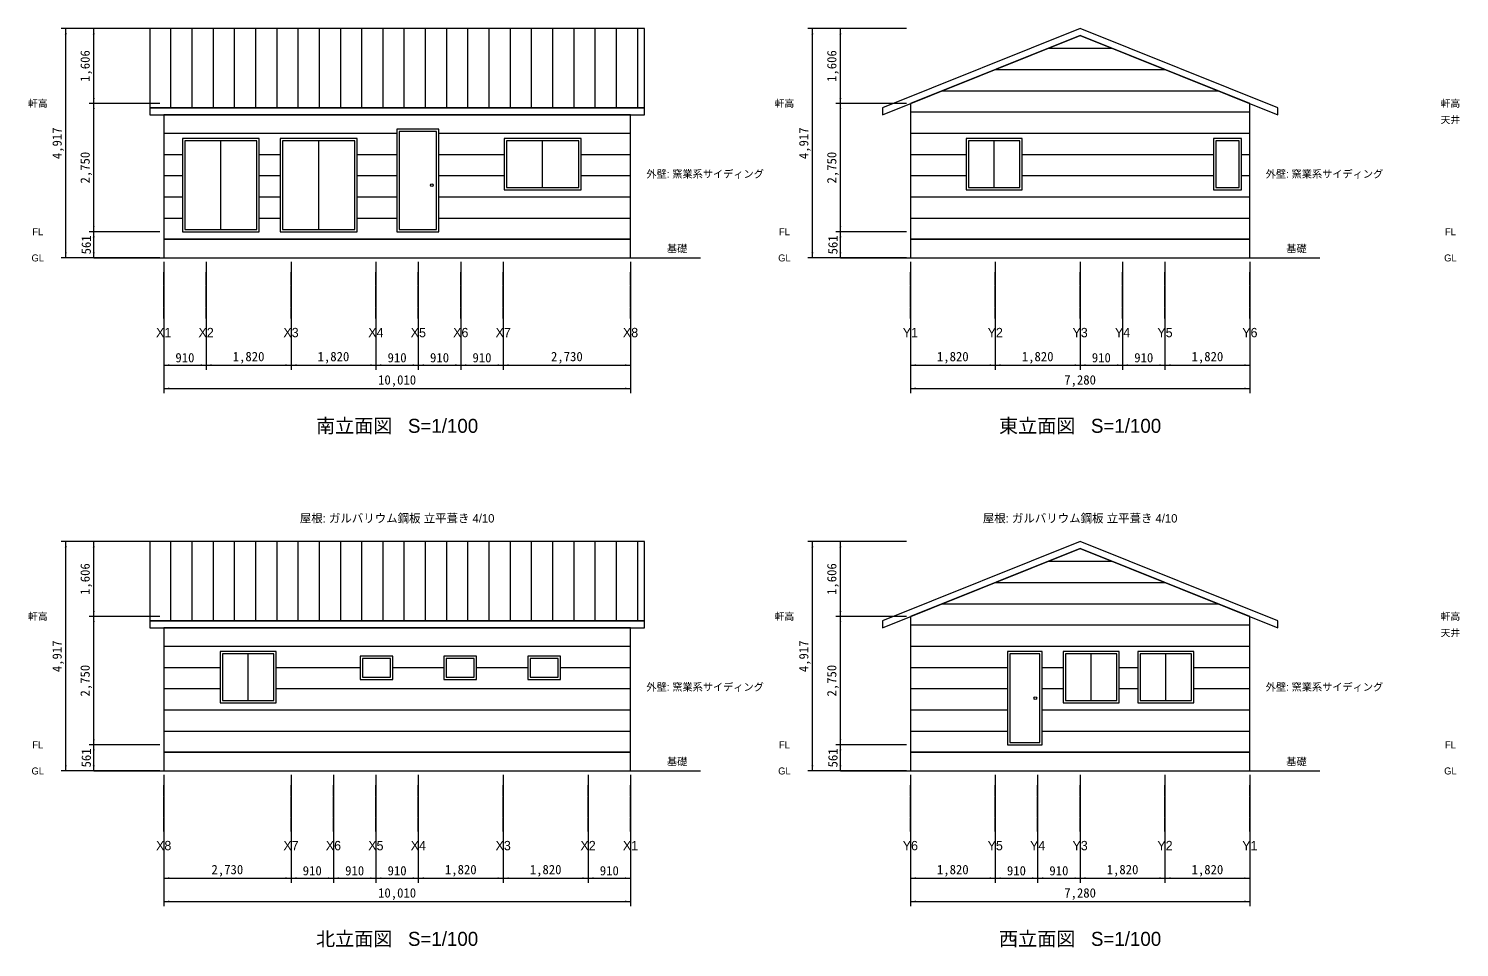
# Model space of a CAD drawing. Header units: millimetres. Extents: x -2900 to 63220, y -25289 to 10180.
# Drawn here: x -2896 to 27783, y -25283 to -5583 of the extents above; entities that cross this region are included whole.
import ezdxf
from ezdxf.enums import TextEntityAlignment as Align

# ---------------------------------------------------------------- set-up
doc = ezdxf.new("R2010")
doc.units = ezdxf.units.MM
doc.linetypes.add('CENTER', pattern=[50.8, 31.75, -6.35, 6.35, -6.35])
for name, color, linetype in [('DIM', 2, 'CONTINUOUS'), ('ELEV', 7, 'CONTINUOUS'), ('ELEV_DETAIL', 8, 'CONTINUOUS'), ('ELEV_WINDOW', 4, 'CONTINUOUS'), ('GRID', 1, 'CENTER'), ('TEXT', 7, 'CONTINUOUS')]:
    doc.layers.add(name, color=color, linetype=linetype)
doc.styles.add('kst32b', font='kst32b')
doc.dimstyles.get("Standard").update_dxf_attribs({"dimtxt": 200, "dimasz": 120, "dimexe": 100, "dimexo": 80, "dimgap": 60, "dimtad": 0, "dimtoh": 1, "dimzin": 12, "dimdsep": 46, "dimcen": 0.09, "dimazin": 3, "dimtfac": 1, "dimtdec": 4, "dimtofl": 0, "dimtmove": 0, "dimatfit": 3, "dimfxl": 1, "dimtolj": 1, "dimtzin": 0, "dimarcsym": 0})

# ---------------------------------------------------------------- blocks, each defined once
blk = doc.blocks.new('*D15')
at = {"layer": 'DIM', "color": 0, "linetype": 'ByBlock', "lineweight": -2}
for p, q in [((0, -10580), (0, -12900)), ((910, -10580), (910, -12900)), ((0, -12800), (910, -12800))]:
    blk.add_line(p, q, dxfattribs=at)
for points in [[(0, -12800), (120, -12780), (120, -12820)], [(910, -12800), (790, -12820), (790, -12780)]]:
    blk.add_solid(points, dxfattribs=at)
at = {"layer": 'DIM', "color": 0, "linetype": 'CONTINUOUS', "lineweight": -2, "insert": (455, -12640), "char_height": 200, "width": 355.56, "attachment_point": 5}
blk.add_mtext('910', dxfattribs=at)
blk = doc.blocks.new('*D16')
at = {"layer": 'DIM', "color": 0, "linetype": 'ByBlock', "lineweight": -2}
for p, q in [((910, -10580), (910, -12900)), ((2730, -10580), (2730, -12900)), ((910, -12800), (2730, -12800))]:
    blk.add_line(p, q, dxfattribs=at)
for points in [[(910, -12800), (1030, -12780), (1030, -12820)], [(2730, -12800), (2610, -12820), (2610, -12780)]]:
    blk.add_solid(points, dxfattribs=at)
at = {"layer": 'DIM', "color": 0, "linetype": 'CONTINUOUS', "lineweight": -2, "insert": (1820, -12640), "char_height": 200, "width": 588.89, "attachment_point": 5}
blk.add_mtext('1,820', dxfattribs=at)
blk = doc.blocks.new('*D17')
at = {"layer": 'DIM', "color": 0, "linetype": 'ByBlock', "lineweight": -2}
for p, q in [((2730, -10580), (2730, -12900)), ((4550, -10580), (4550, -12900)), ((2730, -12800), (4550, -12800))]:
    blk.add_line(p, q, dxfattribs=at)
for points in [[(2730, -12800), (2850, -12780), (2850, -12820)], [(4550, -12800), (4430, -12820), (4430, -12780)]]:
    blk.add_solid(points, dxfattribs=at)
at = {"layer": 'DIM', "color": 0, "linetype": 'CONTINUOUS', "lineweight": -2, "insert": (3640, -12640), "char_height": 200, "width": 588.89, "attachment_point": 5}
blk.add_mtext('1,820', dxfattribs=at)
blk = doc.blocks.new('*D18')
at = {"layer": 'DIM', "color": 0, "linetype": 'ByBlock', "lineweight": -2}
for p, q in [((4550, -10580), (4550, -12900)), ((5460, -10580), (5460, -12900)), ((4550, -12800), (5460, -12800))]:
    blk.add_line(p, q, dxfattribs=at)
for points in [[(4550, -12800), (4670, -12780), (4670, -12820)], [(5460, -12800), (5340, -12820), (5340, -12780)]]:
    blk.add_solid(points, dxfattribs=at)
at = {"layer": 'DIM', "color": 0, "linetype": 'CONTINUOUS', "lineweight": -2, "insert": (5005, -12640), "char_height": 200, "width": 355.56, "attachment_point": 5}
blk.add_mtext('910', dxfattribs=at)
blk = doc.blocks.new('*D19')
at = {"layer": 'DIM', "color": 0, "linetype": 'ByBlock', "lineweight": -2}
for p, q in [((5460, -10580), (5460, -12900)), ((6370, -10580), (6370, -12900)), ((5460, -12800), (6370, -12800))]:
    blk.add_line(p, q, dxfattribs=at)
for points in [[(5460, -12800), (5580, -12780), (5580, -12820)], [(6370, -12800), (6250, -12820), (6250, -12780)]]:
    blk.add_solid(points, dxfattribs=at)
at = {"layer": 'DIM', "color": 0, "linetype": 'CONTINUOUS', "lineweight": -2, "insert": (5915, -12640), "char_height": 200, "width": 355.56, "attachment_point": 5}
blk.add_mtext('910', dxfattribs=at)
blk = doc.blocks.new('*D20')
at = {"layer": 'DIM', "color": 0, "linetype": 'ByBlock', "lineweight": -2}
for p, q in [((6370, -10580), (6370, -12900)), ((7280, -10580), (7280, -12900)), ((6370, -12800), (7280, -12800))]:
    blk.add_line(p, q, dxfattribs=at)
for points in [[(6370, -12800), (6490, -12780), (6490, -12820)], [(7280, -12800), (7160, -12820), (7160, -12780)]]:
    blk.add_solid(points, dxfattribs=at)
at = {"layer": 'DIM', "color": 0, "linetype": 'CONTINUOUS', "lineweight": -2, "insert": (6825, -12640), "char_height": 200, "width": 355.56, "attachment_point": 5}
blk.add_mtext('910', dxfattribs=at)
blk = doc.blocks.new('*D21')
at = {"layer": 'DIM', "color": 0, "linetype": 'ByBlock', "lineweight": -2}
for p, q in [((7280, -10580), (7280, -12900)), ((10010, -10580), (10010, -12900)), ((7280, -12800), (10010, -12800))]:
    blk.add_line(p, q, dxfattribs=at)
for points in [[(7280, -12800), (7400, -12780), (7400, -12820)], [(10010, -12800), (9890, -12820), (9890, -12780)]]:
    blk.add_solid(points, dxfattribs=at)
at = {"layer": 'DIM', "color": 0, "linetype": 'CONTINUOUS', "lineweight": -2, "insert": (8645, -12640), "char_height": 200, "width": 633.33, "attachment_point": 5}
blk.add_mtext('2,730', dxfattribs=at)
blk = doc.blocks.new('*D22')
at = {"layer": 'DIM', "color": 0, "linetype": 'ByBlock', "lineweight": -2}
for p, q in [((0, -10580), (0, -13400)), ((10010, -10580), (10010, -13400)), ((0, -13300), (10010, -13300))]:
    blk.add_line(p, q, dxfattribs=at)
for points in [[(0, -13300), (120, -13280), (120, -13320)], [(10010, -13300), (9890, -13320), (9890, -13280)]]:
    blk.add_solid(points, dxfattribs=at)
at = {"layer": 'DIM', "color": 0, "linetype": 'CONTINUOUS', "lineweight": -2, "insert": (5005, -13140), "char_height": 200, "width": 700, "attachment_point": 5}
blk.add_mtext('10,010', dxfattribs=at)
blk = doc.blocks.new('*D23')
at = {"layer": 'DIM', "color": 0, "linetype": 'ByBlock', "lineweight": -2}
for p, q in [((-80, -9939), (-1600, -9939)), ((-1500, -10500), (-1500, -9939)), ((-80, -10500), (-1600, -10500))]:
    blk.add_line(p, q, dxfattribs=at)
for points in [[(-1500, -9939), (-1480, -10059), (-1520, -10059)], [(-1500, -10500), (-1520, -10380), (-1480, -10380)]]:
    blk.add_solid(points, dxfattribs=at)
at = {"layer": 'DIM', "color": 0, "linetype": 'CONTINUOUS', "lineweight": -2, "insert": (-1660, -10220), "char_height": 200, "width": 355.56, "attachment_point": 5, "rotation": 90}
blk.add_mtext('561', dxfattribs=at)
blk = doc.blocks.new('*D24')
at = {"layer": 'DIM', "color": 0, "linetype": 'ByBlock', "lineweight": -2}
for p, q in [((-80, -7189), (-1600, -7189)), ((-1500, -9939), (-1500, -7189)), ((-80, -9939), (-1600, -9939))]:
    blk.add_line(p, q, dxfattribs=at)
for points in [[(-1500, -7189), (-1480, -7309), (-1520, -7309)], [(-1500, -9939), (-1520, -9819), (-1480, -9819)]]:
    blk.add_solid(points, dxfattribs=at)
at = {"layer": 'DIM', "color": 0, "linetype": 'CONTINUOUS', "lineweight": -2, "insert": (-1660, -8564), "char_height": 200, "width": 633.33, "attachment_point": 5, "rotation": 90}
blk.add_mtext('2,750', dxfattribs=at)
blk = doc.blocks.new('*D25')
at = {"layer": 'DIM', "color": 0, "linetype": 'ByBlock', "lineweight": -2}
for p, q in [((-80, -5583), (-1600, -5583)), ((-1500, -7189), (-1500, -5583)), ((-80, -7189), (-1600, -7189))]:
    blk.add_line(p, q, dxfattribs=at)
for points in [[(-1500, -5583), (-1480, -5703), (-1520, -5703)], [(-1500, -7189), (-1520, -7069), (-1480, -7069)]]:
    blk.add_solid(points, dxfattribs=at)
at = {"layer": 'DIM', "color": 0, "linetype": 'CONTINUOUS', "lineweight": -2, "insert": (-1660, -6386), "char_height": 200, "width": 588.89, "attachment_point": 5, "rotation": 90}
blk.add_mtext('1,606', dxfattribs=at)
blk = doc.blocks.new('*D26')
at = {"layer": 'DIM', "color": 0, "linetype": 'ByBlock', "lineweight": -2}
for p, q in [((-80, -5583), (-2200, -5583)), ((-2100, -10500), (-2100, -5583)), ((-80, -10500), (-2200, -10500))]:
    blk.add_line(p, q, dxfattribs=at)
for points in [[(-2100, -5583), (-2080, -5703), (-2120, -5703)], [(-2100, -10500), (-2120, -10380), (-2080, -10380)]]:
    blk.add_solid(points, dxfattribs=at)
at = {"layer": 'DIM', "color": 0, "linetype": 'CONTINUOUS', "lineweight": -2, "insert": (-2260, -8042), "char_height": 200, "width": 611.11, "attachment_point": 5, "rotation": 90}
blk.add_mtext('4,917', dxfattribs=at)
blk = doc.blocks.new('*D27')
at = {"layer": 'DIM', "color": 0, "linetype": 'ByBlock', "lineweight": -2}
for p, q in [((0, -21580), (0, -23900)), ((2730, -21580), (2730, -23900)), ((0, -23800), (2730, -23800))]:
    blk.add_line(p, q, dxfattribs=at)
for points in [[(0, -23800), (120, -23780), (120, -23820)], [(2730, -23800), (2610, -23820), (2610, -23780)]]:
    blk.add_solid(points, dxfattribs=at)
at = {"layer": 'DIM', "color": 0, "linetype": 'CONTINUOUS', "lineweight": -2, "insert": (1365, -23640), "char_height": 200, "width": 633.33, "attachment_point": 5}
blk.add_mtext('2,730', dxfattribs=at)
blk = doc.blocks.new('*D28')
at = {"layer": 'DIM', "color": 0, "linetype": 'ByBlock', "lineweight": -2}
for p, q in [((2730, -21580), (2730, -23900)), ((3640, -21580), (3640, -23900)), ((2730, -23800), (3640, -23800))]:
    blk.add_line(p, q, dxfattribs=at)
for points in [[(2730, -23800), (2850, -23780), (2850, -23820)], [(3640, -23800), (3520, -23820), (3520, -23780)]]:
    blk.add_solid(points, dxfattribs=at)
at = {"layer": 'DIM', "color": 0, "linetype": 'CONTINUOUS', "lineweight": -2, "insert": (3185, -23640), "char_height": 200, "width": 355.56, "attachment_point": 5}
blk.add_mtext('910', dxfattribs=at)
blk = doc.blocks.new('*D29')
at = {"layer": 'DIM', "color": 0, "linetype": 'ByBlock', "lineweight": -2}
for p, q in [((3640, -21580), (3640, -23900)), ((4550, -21580), (4550, -23900)), ((3640, -23800), (4550, -23800))]:
    blk.add_line(p, q, dxfattribs=at)
for points in [[(3640, -23800), (3760, -23780), (3760, -23820)], [(4550, -23800), (4430, -23820), (4430, -23780)]]:
    blk.add_solid(points, dxfattribs=at)
at = {"layer": 'DIM', "color": 0, "linetype": 'CONTINUOUS', "lineweight": -2, "insert": (4095, -23640), "char_height": 200, "width": 355.56, "attachment_point": 5}
blk.add_mtext('910', dxfattribs=at)
blk = doc.blocks.new('*D30')
at = {"layer": 'DIM', "color": 0, "linetype": 'ByBlock', "lineweight": -2}
for p, q in [((4550, -21580), (4550, -23900)), ((5460, -21580), (5460, -23900)), ((4550, -23800), (5460, -23800))]:
    blk.add_line(p, q, dxfattribs=at)
for points in [[(4550, -23800), (4670, -23780), (4670, -23820)], [(5460, -23800), (5340, -23820), (5340, -23780)]]:
    blk.add_solid(points, dxfattribs=at)
at = {"layer": 'DIM', "color": 0, "linetype": 'CONTINUOUS', "lineweight": -2, "insert": (5005, -23640), "char_height": 200, "width": 355.56, "attachment_point": 5}
blk.add_mtext('910', dxfattribs=at)
blk = doc.blocks.new('*D31')
at = {"layer": 'DIM', "color": 0, "linetype": 'ByBlock', "lineweight": -2}
for p, q in [((5460, -21580), (5460, -23900)), ((7280, -21580), (7280, -23900)), ((5460, -23800), (7280, -23800))]:
    blk.add_line(p, q, dxfattribs=at)
for points in [[(5460, -23800), (5580, -23780), (5580, -23820)], [(7280, -23800), (7160, -23820), (7160, -23780)]]:
    blk.add_solid(points, dxfattribs=at)
at = {"layer": 'DIM', "color": 0, "linetype": 'CONTINUOUS', "lineweight": -2, "insert": (6370, -23640), "char_height": 200, "width": 588.89, "attachment_point": 5}
blk.add_mtext('1,820', dxfattribs=at)
blk = doc.blocks.new('*D32')
at = {"layer": 'DIM', "color": 0, "linetype": 'ByBlock', "lineweight": -2}
for p, q in [((7280, -21580), (7280, -23900)), ((9100, -21580), (9100, -23900)), ((7280, -23800), (9100, -23800))]:
    blk.add_line(p, q, dxfattribs=at)
for points in [[(7280, -23800), (7400, -23780), (7400, -23820)], [(9100, -23800), (8980, -23820), (8980, -23780)]]:
    blk.add_solid(points, dxfattribs=at)
at = {"layer": 'DIM', "color": 0, "linetype": 'CONTINUOUS', "lineweight": -2, "insert": (8190, -23640), "char_height": 200, "width": 588.89, "attachment_point": 5}
blk.add_mtext('1,820', dxfattribs=at)
blk = doc.blocks.new('*D33')
at = {"layer": 'DIM', "color": 0, "linetype": 'ByBlock', "lineweight": -2}
for p, q in [((9100, -21580), (9100, -23900)), ((10010, -21580), (10010, -23900)), ((9100, -23800), (10010, -23800))]:
    blk.add_line(p, q, dxfattribs=at)
for points in [[(9100, -23800), (9220, -23780), (9220, -23820)], [(10010, -23800), (9890, -23820), (9890, -23780)]]:
    blk.add_solid(points, dxfattribs=at)
at = {"layer": 'DIM', "color": 0, "linetype": 'CONTINUOUS', "lineweight": -2, "insert": (9555, -23640), "char_height": 200, "width": 355.56, "attachment_point": 5}
blk.add_mtext('910', dxfattribs=at)
blk = doc.blocks.new('*D34')
at = {"layer": 'DIM', "color": 0, "linetype": 'ByBlock', "lineweight": -2}
for p, q in [((0, -21580), (0, -24400)), ((10010, -21580), (10010, -24400)), ((0, -24300), (10010, -24300))]:
    blk.add_line(p, q, dxfattribs=at)
for points in [[(0, -24300), (120, -24280), (120, -24320)], [(10010, -24300), (9890, -24320), (9890, -24280)]]:
    blk.add_solid(points, dxfattribs=at)
at = {"layer": 'DIM', "color": 0, "linetype": 'CONTINUOUS', "lineweight": -2, "insert": (5005, -24140), "char_height": 200, "width": 700, "attachment_point": 5}
blk.add_mtext('10,010', dxfattribs=at)
blk = doc.blocks.new('*D35')
at = {"layer": 'DIM', "color": 0, "linetype": 'ByBlock', "lineweight": -2}
for p, q in [((-80, -20939), (-1600, -20939)), ((-1500, -21500), (-1500, -20939)), ((-80, -21500), (-1600, -21500))]:
    blk.add_line(p, q, dxfattribs=at)
for points in [[(-1500, -20939), (-1480, -21059), (-1520, -21059)], [(-1500, -21500), (-1520, -21380), (-1480, -21380)]]:
    blk.add_solid(points, dxfattribs=at)
at = {"layer": 'DIM', "color": 0, "linetype": 'CONTINUOUS', "lineweight": -2, "insert": (-1660, -21220), "char_height": 200, "width": 355.56, "attachment_point": 5, "rotation": 90}
blk.add_mtext('561', dxfattribs=at)
blk = doc.blocks.new('*D36')
at = {"layer": 'DIM', "color": 0, "linetype": 'ByBlock', "lineweight": -2}
for p, q in [((-80, -18189), (-1600, -18189)), ((-1500, -20939), (-1500, -18189)), ((-80, -20939), (-1600, -20939))]:
    blk.add_line(p, q, dxfattribs=at)
for points in [[(-1500, -18189), (-1480, -18309), (-1520, -18309)], [(-1500, -20939), (-1520, -20819), (-1480, -20819)]]:
    blk.add_solid(points, dxfattribs=at)
at = {"layer": 'DIM', "color": 0, "linetype": 'CONTINUOUS', "lineweight": -2, "insert": (-1660, -19564), "char_height": 200, "width": 633.33, "attachment_point": 5, "rotation": 90}
blk.add_mtext('2,750', dxfattribs=at)
blk = doc.blocks.new('*D37')
at = {"layer": 'DIM', "color": 0, "linetype": 'ByBlock', "lineweight": -2}
for p, q in [((-80, -16583), (-1600, -16583)), ((-1500, -18189), (-1500, -16583)), ((-80, -18189), (-1600, -18189))]:
    blk.add_line(p, q, dxfattribs=at)
for points in [[(-1500, -16583), (-1480, -16703), (-1520, -16703)], [(-1500, -18189), (-1520, -18069), (-1480, -18069)]]:
    blk.add_solid(points, dxfattribs=at)
at = {"layer": 'DIM', "color": 0, "linetype": 'CONTINUOUS', "lineweight": -2, "insert": (-1660, -17386), "char_height": 200, "width": 588.89, "attachment_point": 5, "rotation": 90}
blk.add_mtext('1,606', dxfattribs=at)
blk = doc.blocks.new('*D38')
at = {"layer": 'DIM', "color": 0, "linetype": 'ByBlock', "lineweight": -2}
for p, q in [((-80, -16583), (-2200, -16583)), ((-2100, -21500), (-2100, -16583)), ((-80, -21500), (-2200, -21500))]:
    blk.add_line(p, q, dxfattribs=at)
for points in [[(-2100, -16583), (-2080, -16703), (-2120, -16703)], [(-2100, -21500), (-2120, -21380), (-2080, -21380)]]:
    blk.add_solid(points, dxfattribs=at)
at = {"layer": 'DIM', "color": 0, "linetype": 'CONTINUOUS', "lineweight": -2, "insert": (-2260, -19042), "char_height": 200, "width": 611.11, "attachment_point": 5, "rotation": 90}
blk.add_mtext('4,917', dxfattribs=at)
blk = doc.blocks.new('*D39')
at = {"layer": 'DIM', "color": 0, "linetype": 'ByBlock', "lineweight": -2}
for p, q in [((16010, -10580), (16010, -12900)), ((17830, -10580), (17830, -12900)), ((16010, -12800), (17830, -12800))]:
    blk.add_line(p, q, dxfattribs=at)
for points in [[(16010, -12800), (16130, -12780), (16130, -12820)], [(17830, -12800), (17710, -12820), (17710, -12780)]]:
    blk.add_solid(points, dxfattribs=at)
at = {"layer": 'DIM', "color": 0, "linetype": 'CONTINUOUS', "lineweight": -2, "insert": (16920, -12640), "char_height": 200, "width": 588.89, "attachment_point": 5}
blk.add_mtext('1,820', dxfattribs=at)
blk = doc.blocks.new('*D40')
at = {"layer": 'DIM', "color": 0, "linetype": 'ByBlock', "lineweight": -2}
for p, q in [((17830, -10580), (17830, -12900)), ((19650, -10580), (19650, -12900)), ((17830, -12800), (19650, -12800))]:
    blk.add_line(p, q, dxfattribs=at)
for points in [[(17830, -12800), (17950, -12780), (17950, -12820)], [(19650, -12800), (19530, -12820), (19530, -12780)]]:
    blk.add_solid(points, dxfattribs=at)
at = {"layer": 'DIM', "color": 0, "linetype": 'CONTINUOUS', "lineweight": -2, "insert": (18740, -12640), "char_height": 200, "width": 588.89, "attachment_point": 5}
blk.add_mtext('1,820', dxfattribs=at)
blk = doc.blocks.new('*D41')
at = {"layer": 'DIM', "color": 0, "linetype": 'ByBlock', "lineweight": -2}
for p, q in [((19650, -10580), (19650, -12900)), ((20560, -10580), (20560, -12900)), ((19650, -12800), (20560, -12800))]:
    blk.add_line(p, q, dxfattribs=at)
for points in [[(19650, -12800), (19770, -12780), (19770, -12820)], [(20560, -12800), (20440, -12820), (20440, -12780)]]:
    blk.add_solid(points, dxfattribs=at)
at = {"layer": 'DIM', "color": 0, "linetype": 'CONTINUOUS', "lineweight": -2, "insert": (20105, -12640), "char_height": 200, "width": 355.56, "attachment_point": 5}
blk.add_mtext('910', dxfattribs=at)
blk = doc.blocks.new('*D42')
at = {"layer": 'DIM', "color": 0, "linetype": 'ByBlock', "lineweight": -2}
for p, q in [((20560, -10580), (20560, -12900)), ((21470, -10580), (21470, -12900)), ((20560, -12800), (21470, -12800))]:
    blk.add_line(p, q, dxfattribs=at)
for points in [[(20560, -12800), (20680, -12780), (20680, -12820)], [(21470, -12800), (21350, -12820), (21350, -12780)]]:
    blk.add_solid(points, dxfattribs=at)
at = {"layer": 'DIM', "color": 0, "linetype": 'CONTINUOUS', "lineweight": -2, "insert": (21015, -12640), "char_height": 200, "width": 355.56, "attachment_point": 5}
blk.add_mtext('910', dxfattribs=at)
blk = doc.blocks.new('*D43')
at = {"layer": 'DIM', "color": 0, "linetype": 'ByBlock', "lineweight": -2}
for p, q in [((21470, -10580), (21470, -12900)), ((23290, -10580), (23290, -12900)), ((21470, -12800), (23290, -12800))]:
    blk.add_line(p, q, dxfattribs=at)
for points in [[(21470, -12800), (21590, -12780), (21590, -12820)], [(23290, -12800), (23170, -12820), (23170, -12780)]]:
    blk.add_solid(points, dxfattribs=at)
at = {"layer": 'DIM', "color": 0, "linetype": 'CONTINUOUS', "lineweight": -2, "insert": (22380, -12640), "char_height": 200, "width": 588.89, "attachment_point": 5}
blk.add_mtext('1,820', dxfattribs=at)
blk = doc.blocks.new('*D44')
at = {"layer": 'DIM', "color": 0, "linetype": 'ByBlock', "lineweight": -2}
for p, q in [((16010, -10580), (16010, -13400)), ((23290, -10580), (23290, -13400)), ((16010, -13300), (23290, -13300))]:
    blk.add_line(p, q, dxfattribs=at)
for points in [[(16010, -13300), (16130, -13280), (16130, -13320)], [(23290, -13300), (23170, -13320), (23170, -13280)]]:
    blk.add_solid(points, dxfattribs=at)
at = {"layer": 'DIM', "color": 0, "linetype": 'CONTINUOUS', "lineweight": -2, "insert": (19650, -13140), "char_height": 200, "width": 633.33, "attachment_point": 5}
blk.add_mtext('7,280', dxfattribs=at)
blk = doc.blocks.new('*D45')
at = {"layer": 'DIM', "color": 0, "linetype": 'ByBlock', "lineweight": -2}
for p, q in [((15930, -9939), (14410, -9939)), ((14510, -10500), (14510, -9939)), ((15930, -10500), (14410, -10500))]:
    blk.add_line(p, q, dxfattribs=at)
for points in [[(14510, -9939), (14530, -10059), (14490, -10059)], [(14510, -10500), (14490, -10380), (14530, -10380)]]:
    blk.add_solid(points, dxfattribs=at)
at = {"layer": 'DIM', "color": 0, "linetype": 'CONTINUOUS', "lineweight": -2, "insert": (14350, -10220), "char_height": 200, "width": 355.56, "attachment_point": 5, "rotation": 90}
blk.add_mtext('561', dxfattribs=at)
blk = doc.blocks.new('*D46')
at = {"layer": 'DIM', "color": 0, "linetype": 'ByBlock', "lineweight": -2}
for p, q in [((15930, -7189), (14410, -7189)), ((14510, -9939), (14510, -7189)), ((15930, -9939), (14410, -9939))]:
    blk.add_line(p, q, dxfattribs=at)
for points in [[(14510, -7189), (14530, -7309), (14490, -7309)], [(14510, -9939), (14490, -9819), (14530, -9819)]]:
    blk.add_solid(points, dxfattribs=at)
at = {"layer": 'DIM', "color": 0, "linetype": 'CONTINUOUS', "lineweight": -2, "insert": (14350, -8564), "char_height": 200, "width": 633.33, "attachment_point": 5, "rotation": 90}
blk.add_mtext('2,750', dxfattribs=at)
blk = doc.blocks.new('*D47')
at = {"layer": 'DIM', "color": 0, "linetype": 'ByBlock', "lineweight": -2}
for p, q in [((15930, -5583), (14410, -5583)), ((14510, -7189), (14510, -5583)), ((15930, -7189), (14410, -7189))]:
    blk.add_line(p, q, dxfattribs=at)
for points in [[(14510, -5583), (14530, -5703), (14490, -5703)], [(14510, -7189), (14490, -7069), (14530, -7069)]]:
    blk.add_solid(points, dxfattribs=at)
at = {"layer": 'DIM', "color": 0, "linetype": 'CONTINUOUS', "lineweight": -2, "insert": (14350, -6386), "char_height": 200, "width": 588.89, "attachment_point": 5, "rotation": 90}
blk.add_mtext('1,606', dxfattribs=at)
blk = doc.blocks.new('*D48')
at = {"layer": 'DIM', "color": 0, "linetype": 'ByBlock', "lineweight": -2}
for p, q in [((15930, -5583), (13810, -5583)), ((13910, -10500), (13910, -5583)), ((15930, -10500), (13810, -10500))]:
    blk.add_line(p, q, dxfattribs=at)
for points in [[(13910, -5583), (13930, -5703), (13890, -5703)], [(13910, -10500), (13890, -10380), (13930, -10380)]]:
    blk.add_solid(points, dxfattribs=at)
at = {"layer": 'DIM', "color": 0, "linetype": 'CONTINUOUS', "lineweight": -2, "insert": (13750, -8042), "char_height": 200, "width": 611.11, "attachment_point": 5, "rotation": 90}
blk.add_mtext('4,917', dxfattribs=at)
blk = doc.blocks.new('*D49')
at = {"layer": 'DIM', "color": 0, "linetype": 'ByBlock', "lineweight": -2}
for p, q in [((16010, -21580), (16010, -23900)), ((17830, -21580), (17830, -23900)), ((16010, -23800), (17830, -23800))]:
    blk.add_line(p, q, dxfattribs=at)
for points in [[(16010, -23800), (16130, -23780), (16130, -23820)], [(17830, -23800), (17710, -23820), (17710, -23780)]]:
    blk.add_solid(points, dxfattribs=at)
at = {"layer": 'DIM', "color": 0, "linetype": 'CONTINUOUS', "lineweight": -2, "insert": (16920, -23640), "char_height": 200, "width": 588.89, "attachment_point": 5}
blk.add_mtext('1,820', dxfattribs=at)
blk = doc.blocks.new('*D50')
at = {"layer": 'DIM', "color": 0, "linetype": 'ByBlock', "lineweight": -2}
for p, q in [((17830, -21580), (17830, -23900)), ((18740, -21580), (18740, -23900)), ((17830, -23800), (18740, -23800))]:
    blk.add_line(p, q, dxfattribs=at)
for points in [[(17830, -23800), (17950, -23780), (17950, -23820)], [(18740, -23800), (18620, -23820), (18620, -23780)]]:
    blk.add_solid(points, dxfattribs=at)
at = {"layer": 'DIM', "color": 0, "linetype": 'CONTINUOUS', "lineweight": -2, "insert": (18285, -23640), "char_height": 200, "width": 355.56, "attachment_point": 5}
blk.add_mtext('910', dxfattribs=at)
blk = doc.blocks.new('*D51')
at = {"layer": 'DIM', "color": 0, "linetype": 'ByBlock', "lineweight": -2}
for p, q in [((18740, -21580), (18740, -23900)), ((19650, -21580), (19650, -23900)), ((18740, -23800), (19650, -23800))]:
    blk.add_line(p, q, dxfattribs=at)
for points in [[(18740, -23800), (18860, -23780), (18860, -23820)], [(19650, -23800), (19530, -23820), (19530, -23780)]]:
    blk.add_solid(points, dxfattribs=at)
at = {"layer": 'DIM', "color": 0, "linetype": 'CONTINUOUS', "lineweight": -2, "insert": (19195, -23640), "char_height": 200, "width": 355.56, "attachment_point": 5}
blk.add_mtext('910', dxfattribs=at)
blk = doc.blocks.new('*D52')
at = {"layer": 'DIM', "color": 0, "linetype": 'ByBlock', "lineweight": -2}
for p, q in [((19650, -21580), (19650, -23900)), ((21470, -21580), (21470, -23900)), ((19650, -23800), (21470, -23800))]:
    blk.add_line(p, q, dxfattribs=at)
for points in [[(19650, -23800), (19770, -23780), (19770, -23820)], [(21470, -23800), (21350, -23820), (21350, -23780)]]:
    blk.add_solid(points, dxfattribs=at)
at = {"layer": 'DIM', "color": 0, "linetype": 'CONTINUOUS', "lineweight": -2, "insert": (20560, -23640), "char_height": 200, "width": 588.89, "attachment_point": 5}
blk.add_mtext('1,820', dxfattribs=at)
blk = doc.blocks.new('*D53')
at = {"layer": 'DIM', "color": 0, "linetype": 'ByBlock', "lineweight": -2}
for p, q in [((21470, -21580), (21470, -23900)), ((23290, -21580), (23290, -23900)), ((21470, -23800), (23290, -23800))]:
    blk.add_line(p, q, dxfattribs=at)
for points in [[(21470, -23800), (21590, -23780), (21590, -23820)], [(23290, -23800), (23170, -23820), (23170, -23780)]]:
    blk.add_solid(points, dxfattribs=at)
at = {"layer": 'DIM', "color": 0, "linetype": 'CONTINUOUS', "lineweight": -2, "insert": (22380, -23640), "char_height": 200, "width": 588.89, "attachment_point": 5}
blk.add_mtext('1,820', dxfattribs=at)
blk = doc.blocks.new('*D54')
at = {"layer": 'DIM', "color": 0, "linetype": 'ByBlock', "lineweight": -2}
for p, q in [((16010, -21580), (16010, -24400)), ((23290, -21580), (23290, -24400)), ((16010, -24300), (23290, -24300))]:
    blk.add_line(p, q, dxfattribs=at)
for points in [[(16010, -24300), (16130, -24280), (16130, -24320)], [(23290, -24300), (23170, -24320), (23170, -24280)]]:
    blk.add_solid(points, dxfattribs=at)
at = {"layer": 'DIM', "color": 0, "linetype": 'CONTINUOUS', "lineweight": -2, "insert": (19650, -24140), "char_height": 200, "width": 633.33, "attachment_point": 5}
blk.add_mtext('7,280', dxfattribs=at)
blk = doc.blocks.new('*D55')
at = {"layer": 'DIM', "color": 0, "linetype": 'ByBlock', "lineweight": -2}
for p, q in [((15930, -20939), (14410, -20939)), ((14510, -21500), (14510, -20939)), ((15930, -21500), (14410, -21500))]:
    blk.add_line(p, q, dxfattribs=at)
for points in [[(14510, -20939), (14530, -21059), (14490, -21059)], [(14510, -21500), (14490, -21380), (14530, -21380)]]:
    blk.add_solid(points, dxfattribs=at)
at = {"layer": 'DIM', "color": 0, "linetype": 'CONTINUOUS', "lineweight": -2, "insert": (14350, -21220), "char_height": 200, "width": 355.56, "attachment_point": 5, "rotation": 90}
blk.add_mtext('561', dxfattribs=at)
blk = doc.blocks.new('*D56')
at = {"layer": 'DIM', "color": 0, "linetype": 'ByBlock', "lineweight": -2}
for p, q in [((15930, -18189), (14410, -18189)), ((14510, -20939), (14510, -18189)), ((15930, -20939), (14410, -20939))]:
    blk.add_line(p, q, dxfattribs=at)
for points in [[(14510, -18189), (14530, -18309), (14490, -18309)], [(14510, -20939), (14490, -20819), (14530, -20819)]]:
    blk.add_solid(points, dxfattribs=at)
at = {"layer": 'DIM', "color": 0, "linetype": 'CONTINUOUS', "lineweight": -2, "insert": (14350, -19564), "char_height": 200, "width": 633.33, "attachment_point": 5, "rotation": 90}
blk.add_mtext('2,750', dxfattribs=at)
blk = doc.blocks.new('*D57')
at = {"layer": 'DIM', "color": 0, "linetype": 'ByBlock', "lineweight": -2}
for p, q in [((15930, -16583), (14410, -16583)), ((14510, -18189), (14510, -16583)), ((15930, -18189), (14410, -18189))]:
    blk.add_line(p, q, dxfattribs=at)
for points in [[(14510, -16583), (14530, -16703), (14490, -16703)], [(14510, -18189), (14490, -18069), (14530, -18069)]]:
    blk.add_solid(points, dxfattribs=at)
at = {"layer": 'DIM', "color": 0, "linetype": 'CONTINUOUS', "lineweight": -2, "insert": (14350, -17386), "char_height": 200, "width": 588.89, "attachment_point": 5, "rotation": 90}
blk.add_mtext('1,606', dxfattribs=at)
blk = doc.blocks.new('*D58')
at = {"layer": 'DIM', "color": 0, "linetype": 'ByBlock', "lineweight": -2}
for p, q in [((15930, -16583), (13810, -16583)), ((13910, -21500), (13910, -16583)), ((15930, -21500), (13810, -21500))]:
    blk.add_line(p, q, dxfattribs=at)
for points in [[(13910, -16583), (13930, -16703), (13890, -16703)], [(13910, -21500), (13890, -21380), (13930, -21380)]]:
    blk.add_solid(points, dxfattribs=at)
at = {"layer": 'DIM', "color": 0, "linetype": 'CONTINUOUS', "lineweight": -2, "insert": (13750, -19042), "char_height": 200, "width": 611.11, "attachment_point": 5, "rotation": 90}
blk.add_mtext('4,917', dxfattribs=at)

msp = doc.modelspace()

# ---------------------------------------------------------------- linework, layer by layer
at = {"layer": 'ELEV'}
for p, q in [((-1500, -10500), (11510, -10500)), ((14510, -10500), (24790, -10500)), ((-1500, -21500), (11510, -21500)), ((14510, -21500), (24790, -21500))]:
    msp.add_line(p, q, dxfattribs=at)
for points in [[(-300, -7279), (10310, -7279), (10310, -5583), (-300, -5583)], [(15410, -7429), (19650, -5733), (23890, -7429), (23890, -7279), (19650, -5583), (15410, -7279)], [(16010, -10100), (23290, -10100), (23290, -7189), (19650, -5733), (16010, -7189)], [(-300, -7429), (10310, -7429), (10310, -7279), (-300, -7279)], [(0, -10100), (10010, -10100), (10010, -7429), (0, -7429)], [(0, -10500), (10010, -10500), (10010, -10100), (0, -10100)], [(16010, -10500), (23290, -10500), (23290, -10100), (16010, -10100)], [(-300, -18279), (10310, -18279), (10310, -16583), (-300, -16583)], [(15410, -18429), (19650, -16733), (23890, -18429), (23890, -18279), (19650, -16583), (15410, -18279)], [(16010, -21100), (23290, -21100), (23290, -18189), (19650, -16733), (16010, -18189)], [(-300, -18429), (10310, -18429), (10310, -18279), (-300, -18279)], [(0, -21100), (10010, -21100), (10010, -18429), (0, -18429)], [(0, -21500), (10010, -21500), (10010, -21100), (0, -21100)], [(16010, -21500), (23290, -21500), (23290, -21100), (16010, -21100)]]:
    msp.add_lwpolyline(points, close=True, dxfattribs=at)
at = {"layer": 'ELEV_DETAIL'}
for p, q in [((155, -7279), (155, -5583)), ((610, -7279), (610, -5583)), ((1065, -7279), (1065, -5583)), ((1520, -7279), (1520, -5583)), ((1975, -7279), (1975, -5583)), ((2430, -7279), (2430, -5583)), ((2885, -7279), (2885, -5583)), ((3340, -7279), (3340, -5583)), ((3795, -7279), (3795, -5583)), ((4250, -7279), (4250, -5583)), ((4705, -7279), (4705, -5583)), ((5160, -7279), (5160, -5583)), ((5615, -7279), (5615, -5583)), ((6070, -7279), (6070, -5583)), ((6525, -7279), (6525, -5583)), ((6980, -7279), (6980, -5583)), ((7435, -7279), (7435, -5583)), ((7890, -7279), (7890, -5583)), ((8345, -7279), (8345, -5583)), ((8800, -7279), (8800, -5583)), ((9255, -7279), (9255, -5583)), ((9710, -7279), (9710, -5583)), ((10165, -7279), (10165, -5583)), ((18970, -6005), (20330, -6005)), ((17832.5, -6460), (21467.5, -6460)), ((16695, -6915), (22605, -6915)), ((16010, -7370), (23290, -7370)), ((0, -7825), (5000, -7825)), ((5900, -7825), (10010, -7825)), ((16010, -7825), (23290, -7825)), ((0, -8280), (400, -8280)), ((2050, -8280), (2500, -8280)), ((4150, -8280), (5000, -8280)), ((5900, -8280), (7300, -8280)), ((8950, -8280), (10010, -8280)), ((16010, -8280), (17210, -8280)), ((18410, -8280), (22510, -8280)), ((23110, -8280), (23290, -8280)), ((0, -8735), (400, -8735)), ((2050, -8735), (2500, -8735)), ((4150, -8735), (5000, -8735)), ((5900, -8735), (7300, -8735)), ((8950, -8735), (10010, -8735)), ((16010, -8735), (17210, -8735)), ((18410, -8735), (22510, -8735)), ((23110, -8735), (23290, -8735)), ((0, -9190), (400, -9190)), ((2050, -9190), (2500, -9190)), ((4150, -9190), (5000, -9190)), ((5900, -9190), (10010, -9190)), ((16010, -9190), (23290, -9190)), ((0, -9645), (400, -9645)), ((2050, -9645), (2500, -9645)), ((4150, -9645), (5000, -9645)), ((5900, -9645), (10010, -9645)), ((16010, -9645), (23290, -9645)), ((155, -18279), (155, -16583)), ((610, -18279), (610, -16583)), ((1065, -18279), (1065, -16583)), ((1520, -18279), (1520, -16583)), ((1975, -18279), (1975, -16583)), ((2430, -18279), (2430, -16583)), ((2885, -18279), (2885, -16583)), ((3340, -18279), (3340, -16583)), ((3795, -18279), (3795, -16583)), ((4250, -18279), (4250, -16583)), ((4705, -18279), (4705, -16583)), ((5160, -18279), (5160, -16583)), ((5615, -18279), (5615, -16583)), ((6070, -18279), (6070, -16583)), ((6525, -18279), (6525, -16583)), ((6980, -18279), (6980, -16583)), ((7435, -18279), (7435, -16583)), ((7890, -18279), (7890, -16583)), ((8345, -18279), (8345, -16583)), ((8800, -18279), (8800, -16583)), ((9255, -18279), (9255, -16583)), ((9710, -18279), (9710, -16583)), ((10165, -18279), (10165, -16583)), ((18970, -17005), (20330, -17005)), ((17832.5, -17460), (21467.5, -17460)), ((16695, -17915), (22605, -17915)), ((16010, -18370), (23290, -18370)), ((0, -18825), (10010, -18825)), ((16010, -18825), (23290, -18825)), ((0, -19280), (1210, -19280)), ((2410, -19280), (4210, -19280)), ((4910, -19280), (6010, -19280)), ((6710, -19280), (7810, -19280)), ((8510, -19280), (10010, -19280)), ((16010, -19280), (18090, -19280)), ((18840, -19280), (19290, -19280)), ((20490, -19280), (20890, -19280)), ((22090, -19280), (23290, -19280)), ((0, -19735), (1210, -19735)), ((2410, -19735), (10010, -19735)), ((16010, -19735), (18090, -19735)), ((18840, -19735), (19290, -19735)), ((20490, -19735), (20890, -19735)), ((22090, -19735), (23290, -19735)), ((0, -20190), (10010, -20190)), ((16010, -20190), (18090, -20190)), ((18840, -20190), (23290, -20190)), ((0, -20645), (10010, -20645)), ((16010, -20645), (18090, -20645)), ((18840, -20645), (23290, -20645))]:
    msp.add_line(p, q, dxfattribs=at)
at = {"layer": 'ELEV_WINDOW'}
for p, q in [((1225, -9889), (1225, -7989)), ((3325, -9889), (3325, -7989)), ((8125, -8989), (8125, -7989)), ((17810, -8989), (17810, -7989)), ((1810, -19989), (1810, -18989)), ((19890, -19989), (19890, -18989)), ((21490, -19989), (21490, -18989))]:
    msp.add_line(p, q, dxfattribs=at)
for points in [[(400, -9939), (2050, -9939), (2050, -7939), (400, -7939)], [(2500, -9939), (4150, -9939), (4150, -7939), (2500, -7939)], [(5000, -9939), (5900, -9939), (5900, -7739), (5000, -7739)], [(5050, -9889), (5850, -9889), (5850, -7789), (5050, -7789)], [(7300, -9039), (8950, -9039), (8950, -7939), (7300, -7939)], [(17210, -9039), (18410, -9039), (18410, -7939), (17210, -7939)], [(22510, -9039), (23110, -9039), (23110, -7939), (22510, -7939)], [(450, -9889), (2000, -9889), (2000, -7989), (450, -7989)], [(2550, -9889), (4100, -9889), (4100, -7989), (2550, -7989)], [(7350, -8989), (8900, -8989), (8900, -7989), (7350, -7989)], [(17260, -8989), (18360, -8989), (18360, -7989), (17260, -7989)], [(22560, -8989), (23060, -8989), (23060, -7989), (22560, -7989)], [(1210, -20039), (2410, -20039), (2410, -18939), (1210, -18939)], [(1260, -19989), (2360, -19989), (2360, -18989), (1260, -18989)], [(18090, -20939), (18840, -20939), (18840, -18939), (18090, -18939)], [(18140, -20889), (18790, -20889), (18790, -18989), (18140, -18989)], [(19290, -20039), (20490, -20039), (20490, -18939), (19290, -18939)], [(19340, -19989), (20440, -19989), (20440, -18989), (19340, -18989)], [(20890, -20039), (22090, -20039), (22090, -18939), (20890, -18939)], [(20940, -19989), (22040, -19989), (22040, -18989), (20940, -18989)], [(4210, -19539), (4910, -19539), (4910, -19039), (4210, -19039)], [(4260, -19489), (4860, -19489), (4860, -19089), (4260, -19089)], [(6010, -19539), (6710, -19539), (6710, -19039), (6010, -19039)], [(6060, -19489), (6660, -19489), (6660, -19089), (6060, -19089)], [(7810, -19539), (8510, -19539), (8510, -19039), (7810, -19039)], [(7860, -19489), (8460, -19489), (8460, -19089), (7860, -19089)]]:
    msp.add_lwpolyline(points, close=True, dxfattribs=at)
for centre in [(5750, -8939), (18690, -19939)]:
    msp.add_circle(centre, 30, dxfattribs=at)
at = {"layer": 'GRID'}
for p, q in [((0, -11800), (0, -10800)), ((910, -11800), (910, -10800)), ((2730, -11800), (2730, -10800)), ((4550, -11800), (4550, -10800)), ((5460, -11800), (5460, -10800)), ((6370, -11800), (6370, -10800)), ((7280, -11800), (7280, -10800)), ((10010, -11800), (10010, -10800)), ((16010, -11800), (16010, -10800)), ((17830, -11800), (17830, -10800)), ((19650, -11800), (19650, -10800)), ((20560, -11800), (20560, -10800)), ((21470, -11800), (21470, -10800)), ((23290, -11800), (23290, -10800)), ((0, -22800), (0, -21800)), ((2730, -22800), (2730, -21800)), ((3640, -22800), (3640, -21800)), ((4550, -22800), (4550, -21800)), ((5460, -22800), (5460, -21800)), ((7280, -22800), (7280, -21800)), ((9100, -22800), (9100, -21800)), ((10010, -22800), (10010, -21800)), ((16010, -22800), (16010, -21800)), ((17830, -22800), (17830, -21800)), ((18740, -22800), (18740, -21800)), ((19650, -22800), (19650, -21800)), ((21470, -22800), (21470, -21800)), ((23290, -22800), (23290, -21800))]:
    msp.add_line(p, q, dxfattribs=at)

# ---------------------------------------------------------------- texts
at = {"layer": 'GRID', "style": 'kst32b'}
for s, p in [('X1', (0, -12100)), ('X2', (910, -12100)), ('X3', (2730, -12100)), ('X4', (4550, -12100)), ('X5', (5460, -12100)), ('X6', (6370, -12100)), ('X7', (7280, -12100)), ('X8', (10010, -12100)), ('Y1', (16010, -12100)), ('Y2', (17830, -12100)), ('Y3', (19650, -12100)), ('Y4', (20560, -12100)), ('Y5', (21470, -12100)), ('Y6', (23290, -12100)), ('X8', (0, -23100)), ('X7', (2730, -23100)), ('X6', (3640, -23100)), ('X5', (4550, -23100)), ('X4', (5460, -23100)), ('X3', (7280, -23100)), ('X2', (9100, -23100)), ('X1', (10010, -23100)), ('Y6', (16010, -23100)), ('Y5', (17830, -23100)), ('Y4', (18740, -23100)), ('Y3', (19650, -23100)), ('Y2', (21470, -23100)), ('Y1', (23290, -23100))]:
    msp.add_text(s, height=200, dxfattribs=at).set_placement(p, align=Align.MIDDLE_CENTER)
at = {"layer": 'TEXT', "style": 'kst32b'}
for s, height, p in [('軒高', 150, (-2700, -7189)), ('軒高', 150, (13310, -7189)), ('軒高', 150, (27590, -7189)), ('天井', 150, (27590, -7539)), ('外壁: 窯業系サイディング', 160, (11610, -8700)), ('外壁: 窯業系サイディング', 160, (24890, -8700)), ('FL', 150, (-2700, -9939)), ('FL', 150, (13310, -9939)), ('FL', 150, (27590, -9939)), ('GL', 150, (-2700, -10500)), ('基礎', 160, (11010, -10300)), ('GL', 150, (13310, -10500)), ('基礎', 160, (24290, -10300)), ('GL', 150, (27590, -10500)), ('南立面図   S=1/100', 300, (5005, -14100)), ('東立面図   S=1/100', 300, (19650, -14100)), ('屋根: ガルバリウム鋼板 立平葺き 4/10', 180, (5005, -16083)), ('屋根: ガルバリウム鋼板 立平葺き 4/10', 180, (19650, -16083)), ('軒高', 150, (-2700, -18189)), ('軒高', 150, (13310, -18189)), ('軒高', 150, (27590, -18189)), ('天井', 150, (27590, -18539)), ('外壁: 窯業系サイディング', 160, (11610, -19700)), ('外壁: 窯業系サイディング', 160, (24890, -19700)), ('FL', 150, (-2700, -20939)), ('FL', 150, (13310, -20939)), ('FL', 150, (27590, -20939)), ('GL', 150, (-2700, -21500)), ('基礎', 160, (11010, -21300)), ('GL', 150, (13310, -21500)), ('基礎', 160, (24290, -21300)), ('GL', 150, (27590, -21500)), ('北立面図   S=1/100', 300, (5005, -25100)), ('西立面図   S=1/100', 300, (19650, -25100))]:
    msp.add_text(s, height=height, dxfattribs=at).set_placement(p, align=Align.MIDDLE_CENTER)

# ---------------------------------------------------------------- dimensions: what is measured, and where the dimension line sits
at = {"layer": 'DIM'}
for base, p1, p2, text, picture, middle in [((-2100, -10500), (0, -10500), (0, -5583), '4,917', '*D26', (-2260, -8041.5)), ((-1500, -7189), (0, -7189), (0, -5583), '1,606', '*D25', (-1660, -6386)), ((13910, -10500), (16010, -10500), (16010, -5583), '4,917', '*D48', (13750, -8041.5)), ((14510, -7189), (16010, -7189), (16010, -5583), '1,606', '*D47', (14350, -6386)), ((-1500, -9939), (0, -9939), (0, -7189), '2,750', '*D24', (-1660, -8564)), ((14510, -9939), (16010, -9939), (16010, -7189), '2,750', '*D46', (14350, -8564)), ((-1500, -10500), (0, -10500), (0, -9939), '561', '*D23', (-1660.375, -10219.5)), ((14510, -10500), (16010, -10500), (16010, -9939), '561', '*D45', (14349.625, -10219.5)), ((-2100, -21500), (0, -21500), (0, -16583), '4,917', '*D38', (-2260, -19041.5)), ((-1500, -18189), (0, -18189), (0, -16583), '1,606', '*D37', (-1660, -17386)), ((13910, -21500), (16010, -21500), (16010, -16583), '4,917', '*D58', (13750, -19041.5)), ((14510, -18189), (16010, -18189), (16010, -16583), '1,606', '*D57', (14350, -17386)), ((-1500, -20939), (0, -20939), (0, -18189), '2,750', '*D36', (-1660, -19564)), ((14510, -20939), (16010, -20939), (16010, -18189), '2,750', '*D56', (14350, -19564)), ((-1500, -21500), (0, -21500), (0, -20939), '561', '*D35', (-1660.375, -21219.5)), ((14510, -21500), (16010, -21500), (16010, -20939), '561', '*D55', (14349.625, -21219.5))]:
    dim = msp.add_linear_dim(base=base, p1=p1, p2=p2, angle=90, text=text, dimstyle='Standard', dxfattribs=at)
    dim.commit()
    dim.dimension.update_dxf_attribs({"geometry": picture, "text_midpoint": middle})
for base, p1, p2, text, picture, middle in [((0, -12800), (0, -10500), (910, -10500), '910', '*D15', (455, -12640)), ((0, -13300), (0, -10500), (10010, -10500), '10,010', '*D22', (5005, -13140)), ((910, -12800), (910, -10500), (2730, -10500), '1,820', '*D16', (1820, -12640)), ((2730, -12800), (2730, -10500), (4550, -10500), '1,820', '*D17', (3640, -12640)), ((4550, -12800), (4550, -10500), (5460, -10500), '910', '*D18', (5005, -12640)), ((5460, -12800), (5460, -10500), (6370, -10500), '910', '*D19', (5915, -12640)), ((6370, -12800), (6370, -10500), (7280, -10500), '910', '*D20', (6825, -12640)), ((7280, -12800), (7280, -10500), (10010, -10500), '2,730', '*D21', (8645, -12640)), ((16010, -12800), (16010, -10500), (17830, -10500), '1,820', '*D39', (16920, -12640)), ((16010, -13300), (16010, -10500), (23290, -10500), '7,280', '*D44', (19650, -13140)), ((17830, -12800), (17830, -10500), (19650, -10500), '1,820', '*D40', (18740, -12640)), ((19650, -12800), (19650, -10500), (20560, -10500), '910', '*D41', (20105, -12640)), ((20560, -12800), (20560, -10500), (21470, -10500), '910', '*D42', (21015, -12640)), ((21470, -12800), (21470, -10500), (23290, -10500), '1,820', '*D43', (22380, -12640)), ((0, -23800), (0, -21500), (2730, -21500), '2,730', '*D27', (1365, -23640)), ((0, -24300), (0, -21500), (10010, -21500), '10,010', '*D34', (5005, -24140)), ((2730, -23800), (2730, -21500), (3640, -21500), '910', '*D28', (3185, -23640)), ((3640, -23800), (3640, -21500), (4550, -21500), '910', '*D29', (4095, -23640)), ((4550, -23800), (4550, -21500), (5460, -21500), '910', '*D30', (5005, -23640)), ((5460, -23800), (5460, -21500), (7280, -21500), '1,820', '*D31', (6370, -23640)), ((7280, -23800), (7280, -21500), (9100, -21500), '1,820', '*D32', (8190, -23640)), ((9100, -23800), (9100, -21500), (10010, -21500), '910', '*D33', (9555, -23640)), ((16010, -23800), (16010, -21500), (17830, -21500), '1,820', '*D49', (16920, -23640)), ((16010, -24300), (16010, -21500), (23290, -21500), '7,280', '*D54', (19650, -24140)), ((17830, -23800), (17830, -21500), (18740, -21500), '910', '*D50', (18285, -23640)), ((18740, -23800), (18740, -21500), (19650, -21500), '910', '*D51', (19195, -23640)), ((19650, -23800), (19650, -21500), (21470, -21500), '1,820', '*D52', (20560, -23640)), ((21470, -23800), (21470, -21500), (23290, -21500), '1,820', '*D53', (22380, -23640))]:
    dim = msp.add_linear_dim(base=base, p1=p1, p2=p2, text=text, dimstyle='Standard', dxfattribs=at)
    dim.commit()
    dim.dimension.update_dxf_attribs({"geometry": picture, "text_midpoint": middle})

doc.saveas('drawing.dxf')
